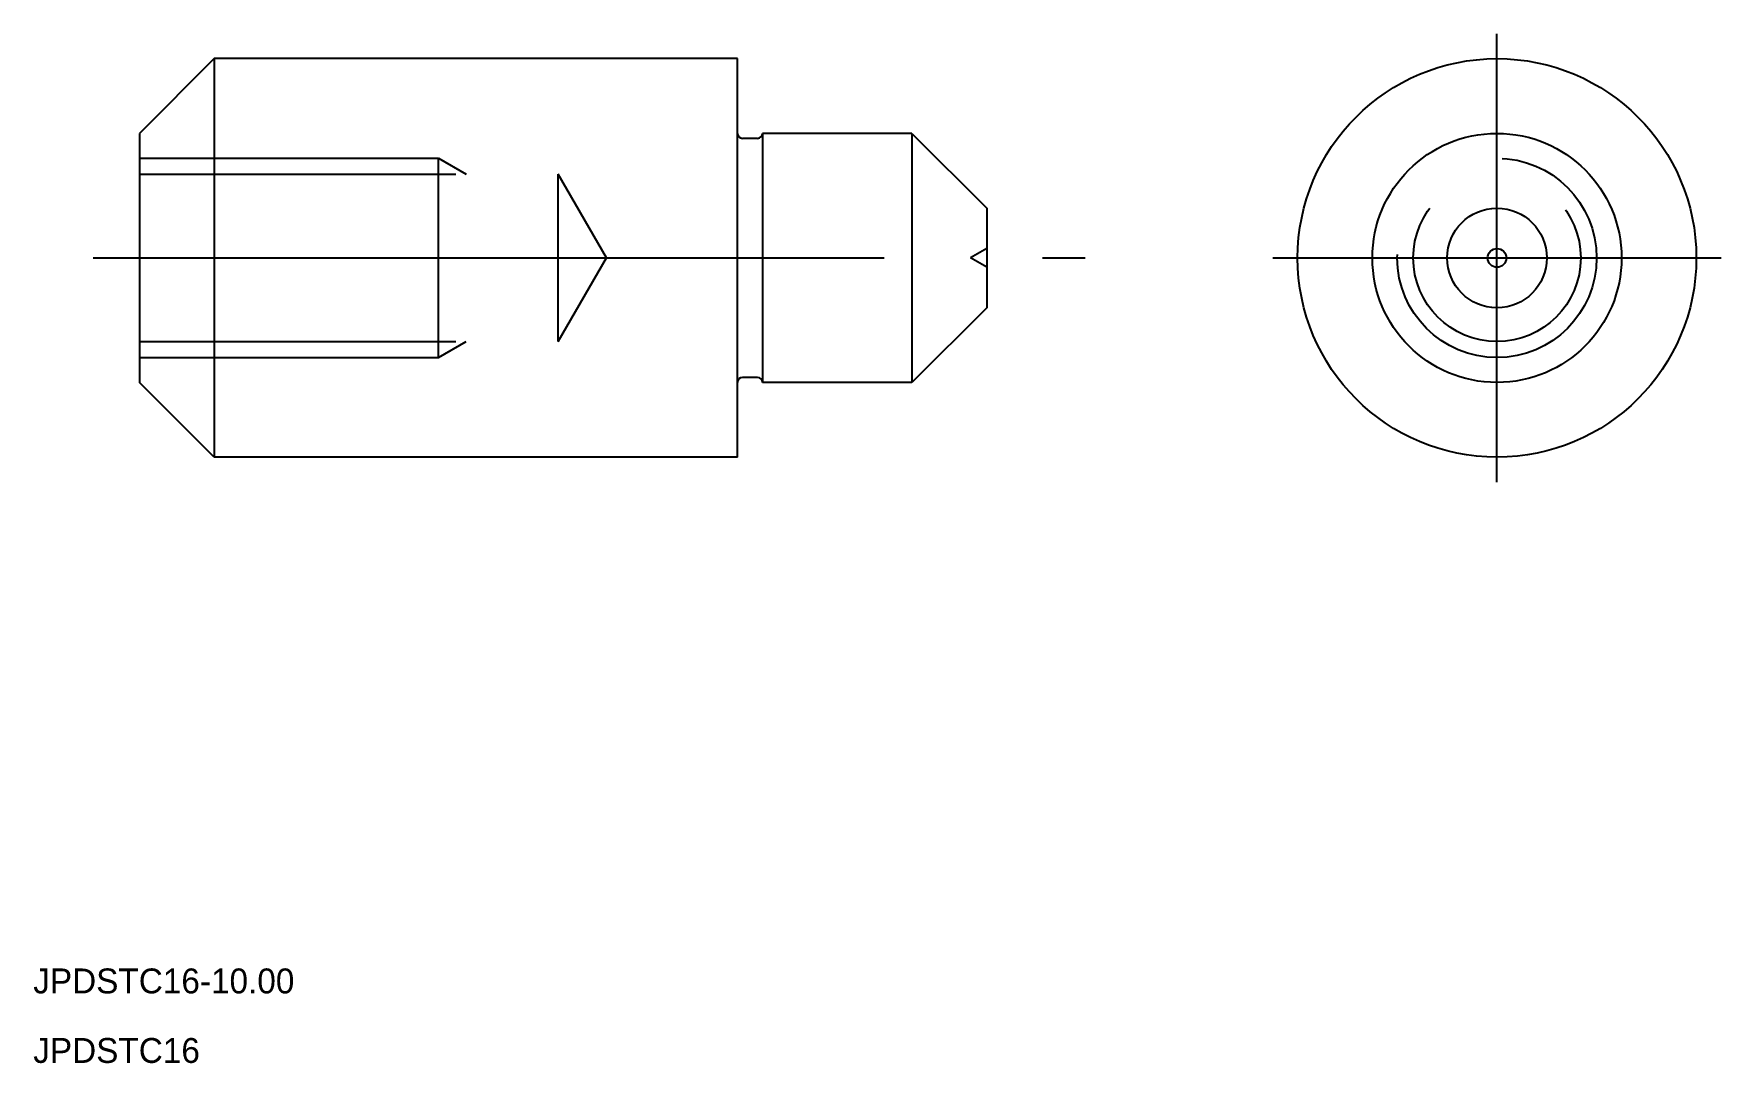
# Model space of a CAD drawing. Extents: x 508.2 to 575.9, y 565.4 to 606.7.
import ezdxf

# ---------------------------------------------------------------- set-up
doc = ezdxf.new("R2010")
doc.units = 0
doc.linetypes.add('CENTER', pattern=[50.8, 31.75, -6.35, 6.35, -6.35])
doc.linetypes.add('DASHED', pattern=[19.05, 12.7, -6.35])
doc.layers.get('0').update_dxf_attribs({"linetype": 'CONTINUOUS'})
doc.layers.add('CENTER', color=1, linetype='CENTER')

msp = doc.modelspace()

# ---------------------------------------------------------------- linework, layer by layer
at = {"color": 7, "linetype": 'CONTINUOUS'}
for p, q in [((515.438, 605.718), (512.438, 602.718)), ((536.438, 605.718), (515.438, 605.718)), ((515.438, 605.718), (515.438, 589.718)), ((536.438, 589.718), (536.438, 605.718)), ((512.438, 602.718), (512.438, 592.718)), ((543.438, 602.718), (537.438, 602.718)), ((537.438, 602.718), (537.438, 602.718)), ((537.438, 602.718), (537.438, 592.718)), ((543.438, 602.718), (546.438, 599.718)), ((543.438, 602.718), (543.438, 592.718)), ((537.238, 602.518), (536.638, 602.518)), ((546.438, 599.718), (546.438, 595.718)), ((546.438, 595.718), (543.438, 592.718)), ((515.438, 589.718), (512.438, 592.718)), ((537.238, 592.918), (536.638, 592.918)), ((543.438, 592.718), (537.438, 592.718)), ((537.438, 592.718), (537.438, 592.718)), ((536.438, 589.718), (515.438, 589.718))]:
    msp.add_line(p, q, dxfattribs=at)
at = {"color": 3, "linetype": 'DASHED'}
for p, q in [((512.438, 601.718), (524.438, 601.718)), ((524.438, 593.718), (524.438, 601.718)), ((512.438, 601.078), (529.238, 601.078)), ((529.238, 594.358), (529.238, 601.078)), ((531.178, 597.718), (529.238, 601.078)), ((546.438, 598.093), (545.789, 597.718)), ((529.238, 594.358), (531.178, 597.718)), ((546.438, 597.343), (545.789, 597.718)), ((512.438, 594.358), (529.238, 594.358)), ((512.438, 593.718), (524.438, 593.718))]:
    msp.add_line(p, q, dxfattribs=at)
at = {"color": 3}
for p, q in [((524.438, 601.718), (525.547, 601.078)), ((524.438, 593.718), (525.547, 594.358))]:
    msp.add_line(p, q, dxfattribs=at)
msp.add_line((516.638, 601.078), (516.638, 601.079))
at = {"color": 7, "linetype": 'CONTINUOUS'}
for radius in [8, 5, 2, 0.375]:
    msp.add_circle((566.915, 597.718), radius, dxfattribs=at)
at = {"color": 3, "linetype": 'DASHED'}
for radius in [4, 3.36]:
    msp.add_circle((566.915, 597.718), radius, dxfattribs=at)
at = {"color": 7, "linetype": 'CONTINUOUS'}
for centre, start, end in [((536.638, 602.718), 180, 270), ((537.238, 602.718), 270, 0), ((536.638, 592.718), 90, 180), ((537.238, 592.718), 0, 90)]:
    msp.add_arc(centre, 0.2, start, end, dxfattribs=at)
at = {"layer": 'CENTER', "color": 1, "linetype": 'CONTINUOUS'}
for p, q in [((566.915, 588.718), (566.915, 606.718)), ((557.915, 597.718), (575.915, 597.718))]:
    msp.add_line(p, q, dxfattribs=at)
at = {"layer": 'CENTER', "color": 1, "linetype": 'CENTER'}
msp.add_line((510.578, 597.718), (550.385, 597.718), dxfattribs=at)

# ---------------------------------------------------------------- texts
at = {"color": 7, "linetype": 'CONTINUOUS'}
for s, p in [('JPDSTC16-10.00', (508.176, 568.192)), ('JPDSTC16', (508.176, 565.401))]:
    msp.add_text(s, height=1, dxfattribs=at).set_placement(p)

doc.saveas('drawing.dxf')
